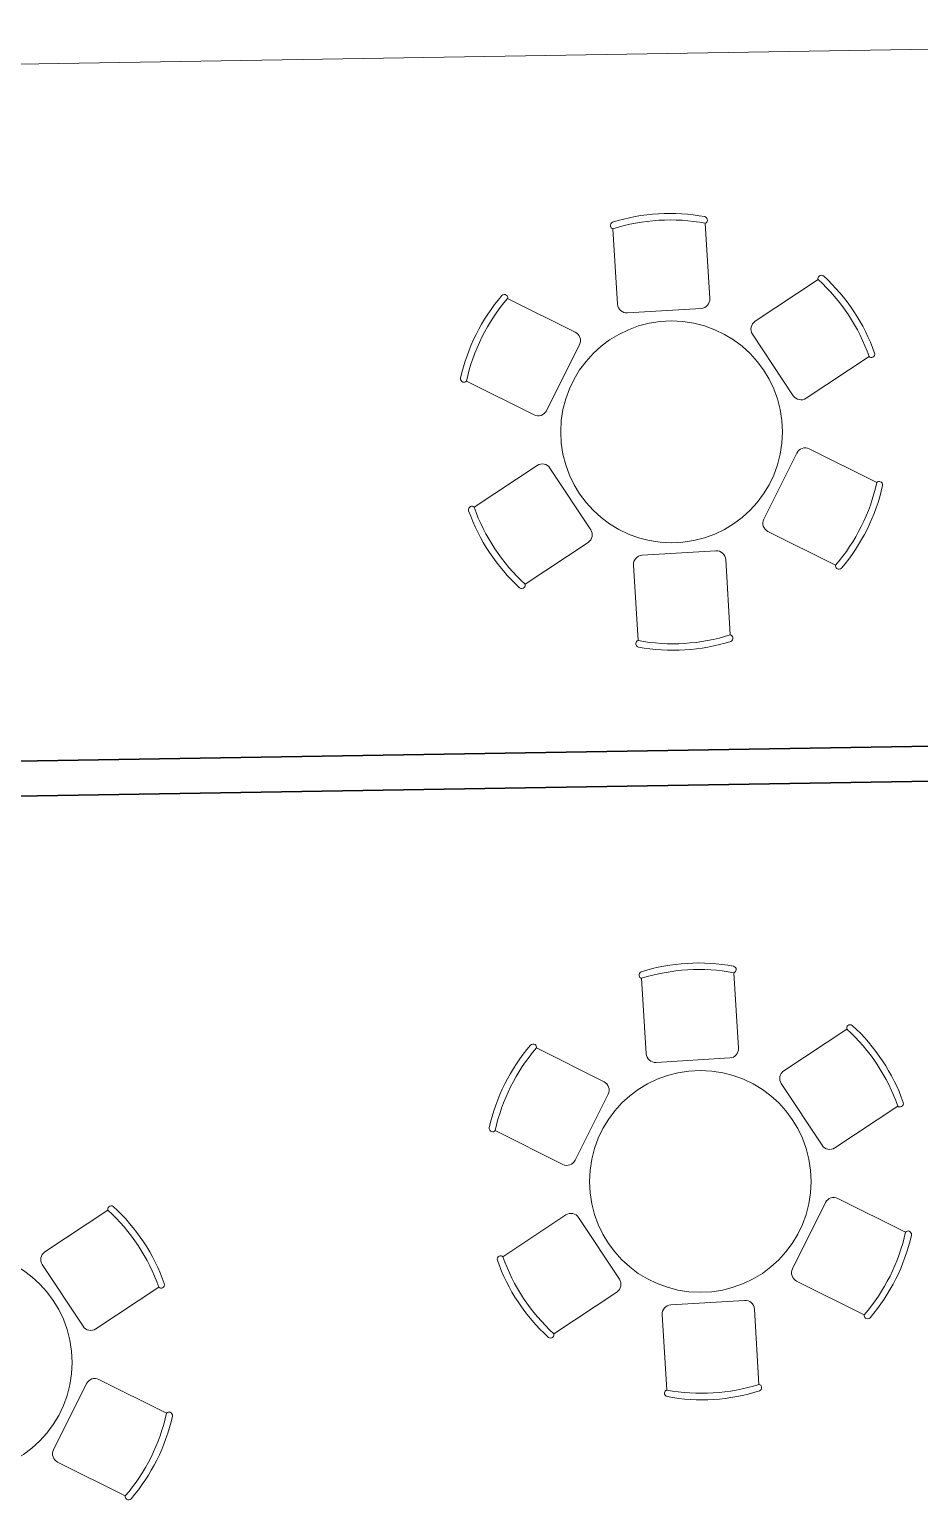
# Model space of a CAD drawing. Header units: metres. Extents: x -71 to 881, y -503 to 661.
# Drawn here: x 183.02 to 188.13, y -223.07 to -214.61 of the extents above; entities that cross this region are included whole.
import ezdxf

# ---------------------------------------------------------------- set-up
doc = ezdxf.new("R2010")
doc.units = ezdxf.units.M
for name, color, linetype, lineweight in [('02. Paredes', 6, 'Continuous', 30), ('04. Pisos', 8, 'Continuous', 5), ('07. Mobiliário', 51, 'Continuous', 5)]:
    doc.layers.add(name, color=color, linetype=linetype, lineweight=lineweight)

# ---------------------------------------------------------------- blocks, each defined once
blk = doc.blocks.new('DCHARRND')
at = {"linetype": 'Continuous'}
for p, q in [((-10, -2.63815), (-10, -18.99995)), ((10, -18.99995), (10, -2.63815)), ((-8, -20.99995), (8, -20.99995))]:
    blk.add_line(p, q, dxfattribs=at)
for centre, radius, start, end in [((0, -41.272), 41.272, 75.97797, 104.022), ((-9.7697, -1.94695), 0.75323, 107.8005, 188.662), ((-9.8649, -2.00005), 0.65223, 185.3119, 258.05), ((0, -42.68032), 41.272, 75.97797, 104.022), ((9.7697, -1.94695), 0.75323, 351.338, 72.19953), ((9.865, -2.00005), 0.65223, 281.95, 354.6881), ((-8, -18.99995), 2, 180, 270), ((8, -18.99995), 2, 270, 0)]:
    blk.add_arc(centre, radius, start, end, dxfattribs=at)
blk = doc.blocks.new('TBL48D')
at = {"linetype": 'Continuous'}
blk.add_circle((0, 0), 24, dxfattribs=at)

msp = doc.modelspace()

# ---------------------------------------------------------------- linework, layer by layer
at = {"layer": '02. Paredes'}
for p, q in [((195.083, -218.6065), (177.4304, -218.8967)), ((195.2863, -218.8032), (177.4337, -219.0967))]:
    msp.add_line(p, q, dxfattribs=at)
at = {"layer": '04. Pisos'}
msp.add_line((195.0172, -214.6071), (176.1648, -214.917), dxfattribs=at)

# ---------------------------------------------------------------- block references
at = {"layer": '07. Mobiliário', "yscale": 0.026513942392225}
for name, p, xscale, zscale, rotation in [('DCHARRND', (186.6282, -215.6648), -0.026513942392225, 0.026513942392225, 3.486434662576468), ('DCHARRND', (187.75, -216.2245), -0.026513942392225, 0.026513942392225, 303.4864346625764), ('DCHARRND', (185.5826, -216.3565), -0.02651394239222501, 0.02651394239222501, 63.48643466257634), ('TBL48D', (186.7044, -216.9162), -0.02651394239222501, 0.026513942392225, 183.4864346625764), ('DCHARRND', (187.8262, -217.4758), -0.026513942392225, 0.026513942392225, 243.4864346625764), ('DCHARRND', (185.6589, -217.6078), -0.026513942392225, 0.026513942392225, 123.4864346625763), ('DCHARRND', (186.7806, -218.1675), -0.02651394239222501, 0.026513942392225, 183.4864346625764), ('DCHARRND', (186.7929, -219.9661), -0.026513942392225, 0.026513942392225, 3.486434662576468), ('DCHARRND', (187.9147, -220.5257), -0.026513942392225, 0.026513942392225, 303.4864346625764), ('DCHARRND', (185.7474, -220.6577), -0.02651394239222501, 0.02651394239222501, 63.48643466257634), ('TBL48D', (186.8692, -221.2174), -0.02651394239222501, 0.026513942392225, 183.4864346625764), ('DCHARRND', (187.991, -221.777), -0.026513942392225, 0.026513942392225, 243.4864346625764), ('DCHARRND', (183.6743, -221.5649), -0.026513942392225, 0.026513942392225, 303.4864346625764), ('DCHARRND', (185.8236, -221.9091), -0.026513942392225, 0.026513942392225, 123.4864346625763), ('TBL48D', (182.6287, -222.2566), -0.02651394239222501, 0.026513942392225, 183.4864346625764), ('DCHARRND', (186.9454, -222.4687), -0.02651394239222501, 0.026513942392225, 183.4864346625764), ('DCHARRND', (183.7505, -222.8162), -0.026513942392225, 0.026513942392225, 243.4864346625764)]:
    msp.add_blockref(name, p, dxfattribs=dict(at, xscale=xscale, zscale=zscale, rotation=rotation))

doc.saveas('drawing.dxf')
